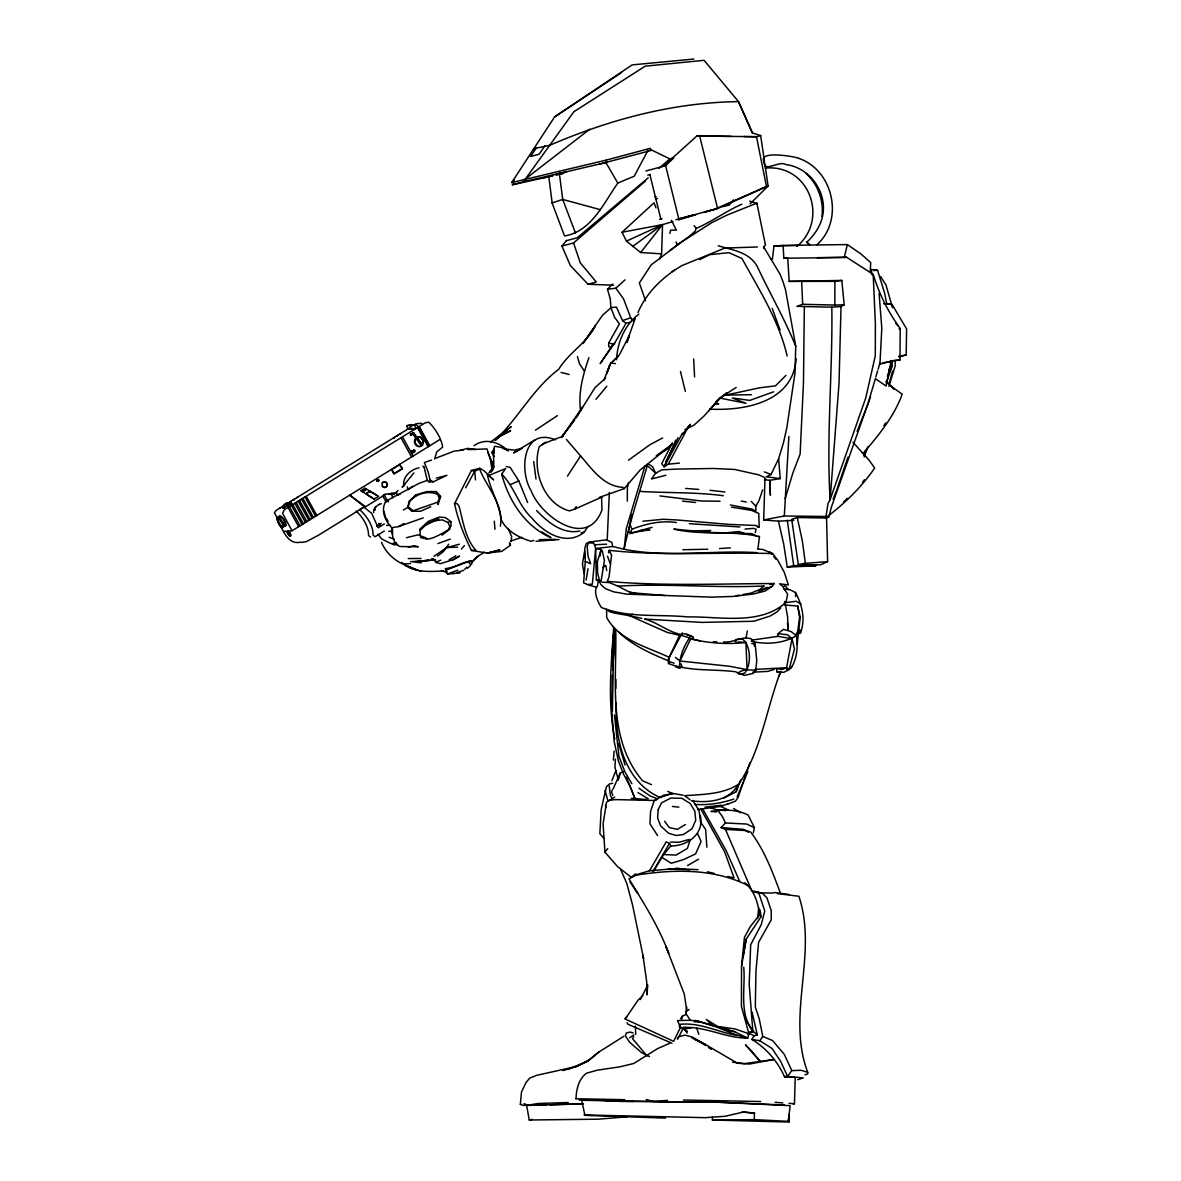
<?xml version="1.0" encoding="UTF-8"?>
<svg xmlns="http://www.w3.org/2000/svg" width="1181" height="1181" viewBox="0 0 1181 1181"><rect width="100%" height="100%" fill="white"/><g stroke="black" fill="none" stroke-linecap="round" stroke-linejoin="round"><path stroke-width="1.5" d="M610.282 298.675L610.872 307.591L614.578 317.29L619.435 323.874L608.717 342.977L608.717 346.52L610.828 347.524L615.021 342.505L625.974 323.314L630.787 322.029M743.72 967.269C745.846 989.102 737.313 1019.306 757.346 1034.91L754.054 1035.811L751.869 1039.369C766.203 1048.182 777.688 1061.291 784.464 1076.688L794.149 1076.836L795.197 1078.371L794.459 1103.748L793.145 1103.822M627.318 501.172L627.377 487.65L628.602 482.483M789.203 1121.802L789.233 1114.539L788.288 1121.36L789.203 1121.802L785.675 1121.95L712.394 1120.016L712.291 1117.137M615.729 629.384C616.999 680.359 606.798 738.716 642.656 780.833L651.513 784.656M817.149 257.665L846.57 257.251L873.202 274.391C879.092 293.833 888.082 311.902 900.217 328.569L899.952 360.043L890.651 360.81M611.802 659.707L613.574 633.415M870.279 271.01L870.707 262.566L861.067 254.048L847.353 244.57L783.077 245.397L783.859 258.27L787.727 258.078L789.174 281.388L841.802 280.428L844.194 304.801L841.02 306.499L831.823 307.178C832.753 371.425 826.272 435.553 830.11 499.711L828.073 503.342L825.991 516.481L784.317 515.994L763.679 519.95L764.963 479.146M612.393 711.434L613.382 658.348L615.345 629.591M752.076 640.072L778.013 636.352L778.043 633.68L783.431 629.355L791.063 631.569L796.437 635.658C797.943 646.657 797.278 658.673 790.96 668.166L786.635 669.701M744.65 882.738C754.231 890.105 758.35 903.303 759.457 914.965L750.23 926.686L744.458 937.301L741.535 966.294L741.432 1006.492L748.961 1033.744L747.691 1038.143C725.68 1038.247 705.249 1026.023 683.017 1027.5L690.944 1027.913L686.722 1028.592M898.815 356.293L906.196 354.935L906.595 328.894L892.098 304.536L886.459 303.487M615.419 629.089L612.659 669.893M403.666 484.431C403.297 475.943 411.283 469.388 419.034 467.809M435.819 561.196L435.789 562.333L440.262 563.691L453.844 559.469L459.557 556.059L452.81 559.809M659.884 258.89L661.611 253.841L662.556 224.611L673.052 221.526M712.394 1120.016L754.246 1119.632L754.452 1113.092L742.111 1111.971M784.125 589.083L783.106 586.647L779.578 583.783L788.362 584.949L784.287 572.283L777.792 560.311L772.64 553.579C718.225 551.94 663.53 556.31 609.189 550.331L611.566 555.07L609.086 576.786L607.329 581.332C662.748 586.263 718.609 583.754 774.205 583.532L772.167 586.337L765.214 590.987L753.404 593.999L733.298 596.435L711.538 597.143L626.535 594.117L613.603 591.829L605.203 588.507L601.011 584.654L599.195 581.052L596.361 579.915L595.652 548.53L594.56 544.766L593.659 543.201L588.33 542.788L587.178 546.582L588.02 556.31L590.648 563.75L585.304 561.388L584.757 548.604L586.13 543.703L589.378 542.094L607.211 539.702L609.366 492.492M831.823 307.178L796.88 306.366L802.652 304.299L834.864 305.052L834.893 281.358L841.802 280.428M613.648 629.163C610.99 665.715 607.536 702.931 614.799 739.188M784.317 515.994L788.878 436.512M615.906 679.385L615.892 688.316M615.404 759.235L614.947 767.207L618.401 780.272M585.304 561.388L583.606 582.897L586.381 583.916M612.334 675.207L611.847 712.542L614.15 741.432L618.372 760.889L623.45 773.968L630.167 786.398L634.699 797.987L639.29 799.921M899.952 360.043L890.312 361.165L879.919 364.309L881.808 328.377L879.107 293.523M584.905 557.639L585.156 554.229M645.505 300.653L639.349 282.997L651.174 264.869L680.418 242.71L711.833 222.604L727.289 214.957L756.859 203.147L765.465 245.146L763.62 246.888L780.183 274.361L783.239 282.333L785.572 290.039L795.743 346.313L794.99 373.152L786.856 427.537L783.534 442.535L778.633 458.715L771.045 474.482L766.262 476.77L780.213 478.571L778.633 458.715M821.976 216.374C823.969 200.755 817.783 184.221 806.283 173.563M613.397 760.151L614.15 751.101M682.19 633.429L688.006 634.522M797.19 644.354L800.231 617.22L797.647 606.045L784.287 604.982M488.875 473.035L490.041 471.322L491.222 471.765C496.817 464.251 491.001 454.227 494.691 446.27L500.655 447.259L508.243 450.478M616.585 359.747C617.22 342.416 624.808 324.701 638.891 314.161M556.325 1104.619L523.434 1105.372L520.349 1104.353L521.5 1091.997L526.047 1082.46L529.767 1078.091L536.514 1075.374L576.845 1066.384L587.858 1061.084L598.678 1052.168L623.76 1036.328M598.339 580.58L597.527 585.791C592.7 590.913 597.881 602.221 601.365 607.462C628.499 618.313 659.146 614.046 687.741 616.925C719.613 616.29 760.254 625.9 786.044 602.251L787.638 594.294L784.346 588.95L790.133 589.821L795.536 592.537C802.061 604.893 805.678 618.903 800.556 632.78L797.869 634.182M500.345 526.224C504.11 504.73 487.103 487.797 479.589 469.064L479.766 468.296L484.077 470.85L493.614 479.87L487.34 474.6C490.44 490.026 499.371 503.711 501.024 519.374C506.236 530.919 519.256 537.872 531.051 541.267L533.871 540.44M679.547 635.304L668.298 659.382L668.564 663.545C689.409 671.679 713.339 668.889 735.468 671.738L744.192 675.384L753.153 673.45L755.766 670.262L756.755 660.548L755.146 643.645L751.308 638.877C741.565 635.526 733.342 643.158 723.554 641.947M600.066 556.118L601.055 549.623L602.236 550.567L604.421 560.547L601.144 580.831L599.845 581.524L597.586 573.272L597.424 561.492L601.055 549.623L595.652 548.53L592.345 584.167L586.987 584.521L595.844 587.075M757.582 918.478L758.748 907.643M783.077 245.397L773.954 246.002L772.433 259.038L770.529 259.2M686.737 1007.009L685.91 1013.903L686.574 1010.449M757.995 548.456L759.457 536.632C731.999 530.062 701.794 535.761 673.834 529.073L692.317 530.83L710.652 530.549L700.968 532.188L751.898 533.679L756.15 535.849M673.377 793.691L663.545 795.256L654.304 800.452L615.641 799.611L609.426 800.157L606.488 802.327L603.092 823.836L604.923 852.106L617.501 866.559L630.58 876.76M511.033 541.577L511.668 536.72L508.155 528.438M586.116 580.063L588.02 568.784M595.652 548.53L612.747 546.508L624.07 549.254C630.108 520.836 639.275 493.555 647.291 465.565L655.647 473.227L661.803 469.861L676.506 469.093L713.398 468.473L734.73 469.462L758.793 474.88L764.048 477.227L765.672 478.94L764.343 480.032M576.062 1098.729C576.166 1090.211 578.557 1078.799 586.617 1073.175L597.084 1070.222L619.73 1066.856L633.784 1063.476L657.537 1048.654L669.671 1043.251M741.535 966.294L746.156 939.22L761.066 916.692L760.092 909.975M743.041 957.053L746.156 939.22M888.924 369.993L892.216 361.666L890.991 361.799L886.178 386.054L875.342 378.688L867.946 403.902L857.14 431.316M746.038 637.976L747.307 631.023M612.127 789.882L611.655 792.451L612.836 795.477M700.274 815.362C704.658 833.579 687.593 846.201 670.867 845.921L663.619 854.557L653.492 871.371M723.82 798.12L736.206 791.683L737.343 785.808C728.264 801.279 707.227 803.11 691.328 800.733M440.616 496.419L437.56 502.25L438.077 504.553L440.616 496.419L436.158 491.576L427.064 491.591L416.199 494.75L409.054 501.157L407.829 507.417L403.312 510.089M631.673 514.842L628.307 531.967L632.632 532.587L649.904 529.738L639.408 530.741L631.525 533.354M492.078 470.54L493.2 467.809L490.041 471.322L492.078 470.54L493.2 467.809L492.078 470.54L493.053 468.163L491.887 468.562L491.222 471.765M612.732 783.239L609.573 783.918L606.444 786.738L601.159 809.694L599.859 833.638L603.89 838.407M753.316 832.959L754.393 827.66L748.193 815.126C736.885 809.162 723.289 809.502 710.962 811.45L716.409 811.893M588.92 357.666C583.222 374.318 578.247 391.797 580.432 409.586M675.384 657.389L679.946 661.02L690.693 638.951L693.085 639.069L693.07 637.105L691.092 635.821C684.198 644.664 679.105 656.916 679.651 668.254L681.777 666.556L681.201 663.884M434.593 458.996L436.69 451.954L442.654 447.097C441.384 438.195 435.08 428.304 428.777 422.163L424.983 422.931L284.222 509.779L282.658 513.455L292.032 530.756L439.937 439.494M879.919 364.309L880.303 362.626M847.353 244.57L844.253 257.473L783.859 258.27M618.844 778.5L620.143 773.186L623.479 771.636M796.112 358.758C793.233 402.012 744.842 411.032 709.663 409.098M755.235 532.557L756.091 529.265L753.581 528.379L745.049 529.073M669.834 233.366L670.675 230.118L676.359 230.147L671.384 220.271M825.873 518.37L828.885 516.865L831.527 506.664L870.486 396.683M608.481 552.87L609.189 550.331M681.658 1019.277L682.574 1015.985L686.486 1014.331L690.28 1020.31C710.652 1021.89 728.146 1033.67 747.691 1038.143L734.803 1031.722L717.782 1026.51L706.341 1019.498L712.778 1025.758L695.033 1020.443L700.879 1021.949L694.295 1021.831M448.869 529.354L449.769 526.18L447.879 522.445L442.225 519.861L434.239 520.895L425.44 525.324L420.096 530.446L420.141 535.657L426.12 537.916C430.091 544.057 465.388 517.322 442.034 535.155M889.249 383.028L892.644 371.085M430.785 506.767L420.51 511.255L411.741 511.211L407.829 507.417L409.984 501.231C416.539 493.54 428.408 490.174 437.767 494.426L439.199 498.131M627.155 342.505L629.03 335.98L619.464 354.743L613.205 361.342M584.506 551.601L582.454 563.942L584.064 573.759M283.041 508.11L284.06 504.582L286.658 502.988L291.707 503.209L283.041 508.11L290.895 503.283M283.853 508.051L284.872 504.508L287.47 502.914L291.707 503.209M484.49 552.147L477.596 556.428L472.4 561.462L471.544 564.385L469.949 564.105L468.488 561.536L445.65 570.172L445.754 572.047L447.525 573.951L453.873 573.597M847.988 457.15L836.945 489.436M878.103 369.269L879.934 362.98M875.8 377.108L877.645 370.834M668.564 663.545L669.155 657.315L682.219 633.06M613.116 788.967L620.143 773.186M785.158 498.692L792.835 473.035L800.128 454.065L803.464 382.924L804.335 306.543M611.891 780.641L615.862 770.691M888.894 386.408L895.213 365.874L895.183 360.5M609.455 365.283L606.768 373.491L610.739 363.098L618.15 356.5M675.709 440.203L664.135 466.82L661.729 463.631L672.417 442.875M887.418 376.281L890.814 366.11M285.344 525.427L285.212 523.198M690.073 840.311L687.372 848.416L676.049 855.088L663.619 854.557M762.646 489.864L758.984 500.67L755.81 506.177L755.914 511.122L752.105 509.129L730.33 504.966M743.602 781.232L749.92 762.616M654.304 800.452L650.569 811.377L649.934 823.748L657.551 835.543M743.041 782.855L738.228 797.145L735.483 801.102L728.16 803.981M863.828 455.423L865.614 450.33M864.197 457.003L867.769 446.846M635.378 317.969L627.687 339.759L629.03 335.98M436.306 478.128L446.935 475.308L433.25 481.848L429.131 481.907L427.315 480.401L419.152 483.309L385.803 501.231C380.444 510.222 385.05 520.865 391.767 527.7C392.122 534.462 392.727 543.496 399.916 546.523L418.236 546.788L414.398 545.652L408.198 547.231M886.119 382.924L892.26 366.302L892.039 360.943M741.845 204.21C726.049 211.104 711.936 221.674 696.229 228.405L695.166 231.166L689.32 236.318L669.701 250.667M747.809 771.518L737.165 796.732M736.206 791.683L740.753 779.932M288.504 533.753L289.227 534.491L288.622 533.192M833.122 499.091L836.31 491.134M680.61 1027.101L673.628 1041.332L625.177 1018.996L638.02 1000.233L642.759 995.627M629.945 533.871L631.82 529.265L630.182 524.644M603.831 380.312L610.739 363.098L615.419 363.6M682.958 1028.651L677.687 1039.044M374.229 510.103L375.72 506.944L373.668 510.945M492.728 468.798L493.2 467.809M795.595 635.57L797.736 631.2L799.596 617.309L797.647 606.045M509.941 543.777L510.458 545.209L501.792 551.365L487.443 553.092L471.499 550.494C464.059 535.716 458.021 519.891 454.537 503.682L471.411 470.466L479.766 468.296M665.907 461.431L677.997 437.752M633.695 1036.431L632.558 1038.719L647.026 1055.888M640.353 999.569L647.779 984.969L646.878 994.904L646.73 982.105L642.981 955.355L643.542 958.337L632.617 905.237L626.845 883.521L620.675 869.541M392.742 534.107L391.428 531.317L392.476 529.309L392.653 532.513M682.47 433.176L664.135 466.82L668.284 464.192L679.429 463.085M778.722 676.359L781.113 671.856M429.131 481.907L430.105 480.077L428.186 472.149L424.363 462.524L431.641 460.059M647.985 150.312L634.256 176.176L617.811 183.07C603.831 202.896 591.386 231.638 564.548 235.964L552.088 202.94L562.732 199.441L600.332 209.657M668.284 464.192L688.287 426.887M465.698 487.812L474.762 471.175L479.589 469.064M638.006 312.537C645.357 294.822 659.013 280.871 674.602 270.124M489.628 472.164L492.329 469.241M437.442 556.089L443.333 551.66L448.691 544.249M575.797 418.266L595.062 387.575L605.632 378.082M576.638 416.863L582.513 407.091L561.816 437.014L574.719 419.713L561.152 437.605M637.12 874.486L649.506 870.751L666.202 841.846L669.479 843.47L670.867 845.921M669.479 843.47L652.975 871.43M448.588 529.738L451.039 525.84L450.891 521.559L445.37 517.603L439.111 517.086L428.393 521.308L419.624 529.354L420.096 530.446M677.23 1038.645L678.425 1036.785L684.891 1035.147L692.435 1037.066L702.916 1043.325M567.456 476.12L580.58 455.91L566.437 439.465M599.963 164.026L650.834 150.533L650.244 148.319L606.089 160.158L511.698 182.583L554.568 116.934L632.16 64.896L693.823 59.05M488.639 475.559L505.601 468.562L501.718 474.142C514.488 486.912 518.444 505.601 531.893 518.031C544.116 533.03 566.481 546.729 584.255 532.129L588.064 526.342M613.028 344.424L600.184 363.6L615.021 342.505M764.387 160.808L760.667 135.594L752.386 132.922L738.509 101.625C673.259 102.393 609.307 119.591 549.667 145.337L536.189 148.156L530.579 156.497L539.215 154.18L544.825 145.839M316.065 515.551L315.622 516.2L304.993 496.965L305.879 497.112M541.961 444.809L545.725 442.27L539.289 446.595C531.834 470.451 543.732 503.844 569.286 510.871L574.424 509.277L576.269 506.575M751.869 1039.369L759.811 1040.771L762.778 1036.416L759.25 1018.834L755.309 1007.098L755.958 971.225L758.586 942.364L771.267 919.778L771.193 910.418L766.853 897.708L762.35 893.19L751.825 890.784L725.459 829.416L721.03 827.497L725.488 822.965L746.732 824.058L754.393 827.66M883.875 425.588L885.691 422.96M411.564 435.11L411.667 433.988L410.471 433.619M411.564 451.511L412.376 451.053M411.992 451.29L412.036 452.618M413.66 450.256L413.261 452.633L411.903 452.795M293.257 499.873L294.556 499.076M862.602 482.217L864.418 479.722M804.925 1074.799L807.745 1073.957L807.701 1072.304L801.146 1070.296L791.787 1070.606L787.609 1076.378L784.464 1076.688L794.149 1076.836M296.667 497.762L297.892 497.009M680.596 1018.672L682.574 1015.985M289.936 501.925L291.205 501.128M640.648 252.527L662.556 224.611L622.033 232.258L626.447 241.116L640.648 252.527L661.611 253.841M733.386 199.884L729.341 205.007L722.934 206.675M397.953 490.425L395.842 493.067L396.196 492.108L397.495 495.282L400.521 493.776M413.896 472.902L402.19 487.251L404.699 485.096M604.923 852.106L607.728 848.622M491.739 452.397L494.16 449.4L494.057 453.548L491.739 452.397L494.44 456.501M682.588 434.062L690.516 424.333L688.302 426.4M612.644 284.001L607.477 289.242L610.046 298.114M595.977 399.326L606.813 386.231M613.618 285.212L587.99 284.237L570.364 265.548L561.92 246.076L566.6 240.452M373.476 511.683L373.727 512.613M599.343 497.408L624.218 488.639L640.058 470.082L672.151 444.248L656.237 455.925L669.834 447.466M374.776 507.417L379.352 504.213M279.602 508.288L280.798 507.564M461.372 549.047L464.458 545.592M393.229 438.181L394.528 437.383M709.471 409.984L720.72 397.495L736.191 387.412M396.403 436.232L397.717 435.42M792.215 666.173L789.011 669.612L783.785 672.358L776.803 671.723L776.729 668.83M780.759 607.964L776.95 611.965L770.219 616.039L753.818 621.25L701.913 622.402L644.546 619.065C657.906 622.505 668.549 632.47 682.19 634.714M495.208 440.233C518.282 418.281 532.941 388.711 558.702 369.313C568.652 352.779 586.485 343.331 595.46 325.749L582.883 343.523L602.679 315.047L610.798 307.961M464.738 569.257L466.79 567.175M797.086 246.298C829.047 219.282 809.384 164.115 765.554 168.071M809.384 244.836C808.527 243.965 807.656 243.109 806.844 242.208C813.945 235.403 820.544 226.427 822.567 216.138C827.719 192.414 809.708 167.422 785.823 164.587C779.165 160.026 763.812 173.548 763.959 161.517C758.128 150.164 795.433 156.571 798.917 158.402L798.961 158.416M816.78 244.88C844.326 220.404 833.52 170.418 798.917 158.402M785.941 375.381L775.474 385.862L759.28 387.855L722.58 395.812M750.186 203.782L768.093 186.022L764.919 164.41M471.322 562.496L477.596 556.428M511.698 182.583L514.281 180.088M645.859 170.979L665.626 165.694L673.76 157.855L671.207 158.49M843.529 501.999L847.294 498.382M624.985 1018.642L627.096 1016.62M411.741 511.211L437.56 502.25M622.033 232.258L654.023 202.807L655.986 207.841M607.477 289.242L615.847 288.208L624.985 279.882M796.437 635.658C783.682 643.63 765.672 644.826 751.323 641.224M716.882 400.876L720.72 397.495L703.876 416.184L693.823 425.278L684.965 429.515M648.162 177.829L577.243 237.78L566.334 240.703M658.983 168.352L669.819 158.874L650.465 149.47M760.667 135.594L756.475 136.716L696.908 135.977L663.22 166.329M555.424 439.849C522.843 426.415 518.976 471.012 531.051 490.528C540.544 516.289 587.282 549.977 601.941 510.015L601.542 496.655M495.267 440.424L501.895 434.682M504.553 432.379L511.181 426.651L490.661 441.989M561.92 246.076L573.538 242.961L645.49 181.018M467.336 568.327L470.466 565.64M599.845 581.524L600.612 580.89L596.361 579.915M715.612 402.012L726.655 392.727M598.678 1052.168L587.858 1061.084L568.356 1069.159M378.2 481.317C380.444 478.748 374.746 478.733 377.123 481.302M414.442 451.777L414.826 450.729L413.749 450.05M421.307 445.96L423.477 441.738L421.086 437.428M433.973 556.281L446.743 547.6L459.379 544.205M414.191 496.315L416.199 494.75M589.747 129.216L525.501 178.892L573.848 111.767L645.225 66.166L704.068 60.32L738.509 101.625L752.386 132.922M655.662 800.364L657.699 798.843L650.229 796.024L638.936 788.244M631.776 876.789L635.673 873.881L636.175 875.151C673.613 869.186 714.062 868.227 748.71 885.883M689.04 1009.475L686.825 1011.113L684.286 994.062L665.789 946.173L668.726 953.451C658.939 926.731 643.527 902.845 628.986 878.856L636.175 875.151M602.827 567.574L605.794 565.389L606.709 570.512M828.014 516.053C845.758 502.589 861.982 486.41 874.663 468.06L868.995 460.029L852.948 442.255M632.529 246.519L662.556 224.611L626.447 241.116M628.469 460.206L650.052 444.632L662.644 437.959M629.68 1037.789L633.828 1034.896M797.278 517.529L791.713 519.36L798.312 564.651L820.603 564.784L827.615 561.639L826.567 518.016L797.278 517.529L802.298 540.618L805.353 563.322L827.615 561.639M554.568 116.934L621.605 72.499M535.421 430.179L557.388 415.638M412.479 486.351L408.109 489.775L407.327 486.793M609.219 800.6L614.651 797.101M534.919 439.849L513.558 452.928L521.972 448.426L513.971 450.123L504.08 448.869M410.516 426.562L411.534 426.489L411.18 425.322L414.472 425.057L415.815 428.585L407.711 429.249L406.899 425.677L411.505 424.584L412.287 425.47L410.516 426.562L410.161 425.411L411.505 424.584M411.18 425.322L415.815 424.23L418.473 426.946M284.267 505.409L276.118 510.443L274.405 512.716C280.163 522.15 285.285 545.843 300.402 542.182M286.511 504.036L409.32 428.142M414.472 425.057L415.815 424.23M283.204 506.398L284.149 505.985L282.968 506.206M400.019 434.195L400.787 433.722M409.969 427.994L408.626 428.821L412.922 428.467M418.192 427.758L419.225 427.301L429.323 445.562L428.6 446.005L418.192 427.758L428.6 446.005M671.531 272.014L681.983 265.563L724.927 248.054L757.434 246.991M428.29 446.034L429.323 445.562M400.034 464.458L391.915 469.477L394.292 473.788L402.426 468.768L399.532 464.502L402.426 468.768M376.399 495.09L366.701 489.2L362.774 491.621L360.825 490.661L365.003 488.24M362.375 491.65L366.597 489.2M391.413 469.521L393.79 473.832L401.909 468.813M367.04 492.964L370.14 491.266L366.095 493.761M369.742 491.296L378.673 496.33L373.934 499.091L367.07 494.677M359.984 509.218L364.486 506.811L349.753 495.149L365.593 506.723L385.493 494.44M364.486 506.811L318.279 535.333L306.174 541.695L300.919 542.463M376.68 526.254L381.345 523.375M384.342 523.965L378.141 527.789L371.779 513.484L363.778 506.87M384.297 531.037L375.145 536.691L373.107 535.214C373.285 526.047 367.335 516.909 360.766 510.679L359.437 509.926M685.379 824.515L677.377 829.402L669.199 827.482L664.637 821.253M632.396 614.15L629.694 615.759L613.485 612.895L609.322 611.581L606.621 609.219L606.665 617.471C619.124 640.368 647.129 646.893 669.155 657.315M687.549 865.555L698.562 859.207M449.193 559.676L455.94 555.808M846.674 499.312L847.559 498.81M391.767 527.7L398.632 526.564L404.035 523.596M279.528 516.614L282.672 518.592A5.477 1.683 58.3 0 1 283.455 519.699M533.133 149.766L536.189 148.156M589.422 1059.785L576.845 1066.384L563.071 1070.591M699.816 259.554L709.737 254.668L728.898 252.66L741.948 258.491C759.221 289.773 779.047 320.892 787.151 356.027M767.148 587.237L758.438 591.401L772.167 586.337M602.34 496.832L574.424 509.277M898.948 356.928L906.196 354.935M521.884 537.355L510.443 541.09M434.239 520.895L438.919 518.799L426.858 523.788M796.496 245.633L797.249 246.239M806.653 241.972L809.635 244.718M473.98 445.724C485.007 437.634 499.15 441.871 508.066 450.95M440.69 560.178L435.789 562.333L434.209 559.779L431.818 558.539L435.627 559.897L410.634 561.713M417.926 436.837L416.834 437.31L422.532 445.178L420.215 446.433M411.874 451.172L412.833 451.053M510.502 484.55L518.813 480.933L527.612 502.53M379.352 504.508L381.374 503.637M633.4 321.07L630.698 317.822L622.535 320.612L616.408 307.104L610.872 307.591M563.16 436.114L542.729 443.938M435.361 458.376L454.05 451.157L463.188 450.02M631.82 529.265C645.933 523.685 661.124 520.393 676.344 522.489M783.106 586.647L785.173 585.85L788.406 589.481M447.525 573.951L457.785 570.202M437.944 543.57L450.301 539.082M773.703 391.782L749.787 400.403L732.368 397.982L745.993 403.326L719.303 397.938M733.844 799.05C721.517 803.198 707.891 805.427 695.004 804.379M697.513 809.531L720.646 806.431L727.836 803.862M398.632 526.564L423.211 517.839M421.218 562.806L415.992 562.245L420.776 560.591M457.15 572.505L463.72 570.305M756.475 552.87L757.139 552.649C712.925 549.918 667.988 558.037 624.07 549.254L626.373 528.394L644.974 465.964L647.291 465.565M797.78 1079.7L803.301 1077.913L787.609 1076.378L780.611 1061.291L772.005 1048.418L759.811 1040.771M724.691 810.727L727.791 809.753L720.646 806.431M774.441 669.376L767.753 671.384L752.858 672.181M678.307 219.976L695.801 214.824M704.54 212.255L717.605 208.52L768.093 186.022M447.879 522.445L450.891 521.559M492.994 468.237L491.887 468.562L490.307 459.129L486.971 448.928L467.838 449.607M798.858 633.252L800.556 632.78L799.714 629.473M689.232 839.44L679.208 842.215L670.468 842.097M731.467 507.151L751.308 510.34L758.778 513.455L759.206 526.874L758.054 527.198L756.061 525.486L728.559 524.364L676.182 519.906L663.131 519.271L642.818 521.249M683.209 795.212L672.166 793.322L660.253 797.544C624.365 782.014 614.474 738.346 616.334 702.857M679.503 218.721L693.719 214.898M704.378 212.034L715.051 209.155L766.469 186.45L756.475 136.716L743.838 136.553M460.088 450.419L467.617 448.381L475.692 449.489M526.017 181.121L512.214 184.812L552.944 175.836M543.703 177.814L552.546 175.438M564.931 172.131L556.089 174.493L563.175 173.238M647.764 175.113L650.126 174.478M654.879 196.947L656.06 196.636M655.425 198.984L657.404 198.452M659.633 219.415L661.995 218.78M675.96 219.681L717.605 208.52L699.477 135.343M587.99 284.237L596.272 282.008L580.314 262.876L573.538 242.961M639.408 530.741L652.06 527.346M665.877 475.249L651.44 478.969L655.647 473.227L652.635 466.761L648.266 463.867M406.5 537.709L417.794 534.845L420.141 535.657M416.878 423.595L421.676 423.329M471.854 560.813C462.376 561.743 454.729 568.061 445.163 568.578M556.074 174.552L566.6 172.027M787.255 567.146L793.691 565.625L816.041 565.758L787.255 567.146L783.756 544.367L778.456 521.175L763.679 519.95L767.163 519.994M556.103 175.083L563.189 173.518M769.835 584.492L774.205 583.532M627.141 1116.783L598.295 1119.189L529.25 1120.001L526.652 1105.475L546.67 1104.84M602 582.218L609.234 582.528L617.929 586.13C666.483 583.281 715.494 588.212 764.196 585.997L759.634 589.54L751.086 593.083L742.819 594.56M397.613 544.293L394.469 544.958L389.051 542.684L381.537 538.816L377.861 534.166M529.25 1120.001L532.336 1119.352M415.992 562.245L434.239 559.794M581.096 532.764L584.255 532.129M793.794 520.319L778.456 521.175M898.977 328.805L900.217 328.569M805.353 563.322L798.312 564.651M765.037 479.781L769.835 480.327L780.213 478.571M736.221 595.726L739.527 595.135M392.993 543.304L396.373 542.758M575.693 1098.743L624.69 1099.688M424.407 560.621L428.157 560.03M391.885 493.466L383.958 494.455L388.106 501.969M890.991 361.799L882.827 362.744M471.499 550.494L474.865 550.051M755.766 670.262C749.714 670.026 742.716 668.712 737.845 673.259L739.365 674.336L744.753 673.14C751.027 664.534 750.599 651.587 745.875 642.464C727.585 644.634 708.585 643.187 690.693 638.951M411.475 435.331C407.991 432.91 415.018 434.475 410.324 435.095M419.093 436.69C413.734 440.218 409.157 424.51 415.609 438.107C412.804 441.074 415.151 446.817 419.358 446.566M419.048 446.58L420.525 446.418M414.546 451.851L413.557 451.393M378.245 481.405C373.831 478.792 382.26 479.442 377.374 481.42M704.998 807.125L721.812 805.162M784.258 602.768L796.245 601.277L800.984 604.082M665.523 1118.097L584.905 1115.351L581.657 1100.293L583.074 1100.146M738.022 641.903L745.875 642.464L747.13 669.657L729.592 666.276L679.946 661.02M385.803 501.231L388.593 500.951M649.506 870.751L678.071 868.419L689.852 869.6L668.092 869.157L678.071 868.419M726.197 532.808L738.922 531.568L744.163 533.251M844.253 257.473L846.57 257.251M453.46 573.479L460.118 572.888M406.899 425.677L410.161 425.411M419.225 427.301L429.013 445.591M393.996 437.974L393.347 438.372M360.825 490.661L374.244 499.061M294.113 499.666L293.493 500.065M290.777 501.689L290.127 502.102M280.399 508.007L279.705 508.435M283.927 531.42L292.032 530.756M844.194 304.801L834.864 305.052M667.427 1100.367L653.373 1101.474L581.657 1100.293M755.028 669.45L786.576 667.693L789.011 669.612L794.488 649.078L791.993 638.7L787.624 634.788L778.043 633.68M454.537 503.682L456.988 503.505L459.025 506.088C463.041 521.116 465.255 538.462 475.84 550.302M589.378 542.094L593.246 541.799M535.953 541.282L559.026 539.569M413.439 561.831L420.244 561.374M719.495 548.545L730.33 547.866M386.512 525.427L390.129 525.205M446.743 547.6L457.593 547.128M873.66 270.508L877.572 270.316L884.643 293.213L886.739 303.665M579.723 531.051C562.363 534.55 547.807 522.164 536.632 510.546M594.56 544.766L606.547 544.19M410.545 563.573L402.662 563.942C393.229 559.646 385.478 551.896 381.478 542.3M583.517 1103.807L550.08 1104.752M749.876 1031.943L752.888 1031.825L749.212 984.378L750.673 944.77L761.273 924.546L764.786 910.964L758.571 892.29L753.389 891.965M584.064 1114.953L705.146 1117.669L724.942 1116.311L743.189 1112.103L754.452 1113.092M713.988 404.123L718.683 403.961L715.465 402.81M556.871 1104.589L582.632 1103.866M401.673 562.392C412.951 573.257 429.412 571.486 443.805 571.014M773.954 246.002L797.692 245.456M707.773 549.239L682.943 549.726M568.209 1102.537L538.005 1103.497L528.173 1105.15L523.936 1103.689M539.318 539.658L555.956 539.348M756.918 892.806L773.334 893.043M789.174 281.388L834.893 281.358M725.99 395.104L751.382 394.69M468.488 561.536L472.4 561.462M727.791 809.753L717.251 809.93L710.563 807.819M747.588 1034.054L750.88 1034.01L754.054 1035.811M408.257 558.554L421.026 558.465M606.355 1101.12L633.518 1101.356L598.309 1100.308M751.692 643.66L755.146 643.645L754.157 642.508L754.408 646.037M683.474 1100.028L760.741 1101.533M388.8 531.302L391.428 531.317M772.64 553.579L762.896 549.519L757.449 549.017M720.07 501.216L701.366 501.01L659.899 495.931M696.908 135.977L731.201 136.406M619.036 1101.401L713.59 1102.006L784.317 1104.988M739.852 526.962L689.276 523.685M579.162 1100.102L582.824 1100.22M754.246 1119.632L788.288 1121.36L790.163 1105.667L713.59 1102.006L666.586 1102.198L653.373 1101.474L646.287 1099.496M713.354 641.741L716.793 641.874M725.459 829.416L745.565 830.538L750.57 831.941C764.358 849.892 772.507 871.844 780.331 892.954M690.295 869.275L698.045 869.718M690.28 1020.31L677.466 1020.546L679.843 1025.861M721.03 827.497L743.764 829.416L748.474 832.251M789.026 1103.349L794.459 1103.748M778.013 636.352L791.993 638.7L786.576 667.693L782.383 669.406L778.146 668.977M631.259 798.386L646.598 799.478M685.63 488.447L698.68 489.406M775.223 1102.316L782.826 1102.906M883.565 303.635L892.098 304.536M665.065 595.504L629.724 592.596L636.382 593.512M639.91 491.399C667.708 493.097 695.653 492.005 723.303 495.725M777.393 893.618L798.887 896.246C818.167 953.968 786.074 1015.01 807.701 1072.304M682.529 501.143L695.55 502.456M672.432 806.475L678.868 807.14M710.032 490.307L724.957 491.975M520.349 1104.353L521.293 1104.456M732.53 1062.177L744.192 1063.638L773.954 1059.49L749.389 1064.051L737.357 1063.225L705.485 1044.506L691.918 1037.937M877.572 270.316L871.312 269.445L872.021 274.76M774.293 892.511L788.893 894.416M825.991 516.481L828.885 516.865M717.782 1026.51L735.054 1028.917L748.961 1033.744L749.669 1032.534L752.888 1031.825L745.049 1017.963M418.797 436.719L420.274 436.881M412.302 451.053C416.007 453.903 414.782 447.702 413.247 451.422M758.291 536.454L759.457 536.632M741.269 501.084L746.2 501.999M723.909 1029.566L734.803 1031.722M471.411 470.466L474.762 471.175L475.471 479.899M727.688 876.494L734.051 877.852L724.647 851.87L700.702 808.749M506.103 466.539L510.162 467.425L518.813 480.933M680.566 635.083L689.099 637.74M420.51 537.562L427.02 539.067M679.341 635.26L667.221 632.411L629.694 615.759L641.77 618.342M707.375 871.785L714.18 873.379M608.717 342.977L614.474 344.38M757.523 526.46L759.206 526.874M736.752 1035.397C717.856 1032.046 699.743 1022.259 680.153 1024.296L679.267 1026.555L687.194 1031.574L684.773 1028.872L687.135 1033.154M561.049 372.458L569.198 374.51M633.134 1032.903L629.945 1032.076L626.27 1032.962L625.354 1035.914L629.753 1042.365L641.563 1052.625L649.461 1056.596M693.085 639.069L699.698 640.811M634.566 593.202L628.277 591.519L617.929 586.13M606.606 539.791L611.832 542.492L612.747 546.508M771.045 474.482L764.328 471.883M370.598 537.06L368.546 535.584C368.738 526.431 362.788 517.278 356.219 511.048M691.092 635.821L686.648 634.463L693.07 637.105M441.502 570.733L445.754 572.047M669.155 661.567L674.144 663.161M749.669 201.11L756.549 203.398M394.321 494.514L388.741 493.717L391.782 494.736L392.712 497.747M718.225 245.751C732.397 250.062 748.71 251.833 757.021 266.035C769.613 293.021 784.656 318.752 795.743 346.313M668.151 660.725C650.672 653.462 632.691 645.579 618.888 632.248M862.396 453.017L863.267 453.312C878.428 435.405 894.253 416.391 902.195 394.188L890.769 386.025L894.135 389.14L886.149 381.301M675.473 666.778L679.651 668.254M389.11 537.266L394.114 539.186M765.258 166.683L764.86 164.011M421.056 571.456L404.374 564.828L415.682 569.567M733.578 808.542L740.871 812.705M762.778 1036.416L772.566 1040.55L784.258 1054.308L791.787 1070.606M667.723 791.403L672.166 793.322M419.978 436.911L423.58 440.439L422.532 445.178L413.424 432.497L421.617 445.946L415.919 438.077L414.856 442.816L418.163 446.374M384.991 481.922L385.626 482.217A2.953 2.775 85.3 0 1 386.999 484.682L386.674 486.085A2.642 2.495 85.3 0 1 384.46 487.458L383.161 487.044A2.953 2.775 85.3 0 1 382.172 485.996M694.827 1039.442L705.485 1044.506M671.959 1043.236L627.893 1024.222L627.067 1022.643M776.803 671.723L778.176 672.491L780.626 671.443C766.41 708.762 761.258 750.201 738.922 783.977C723.2 794.488 702.902 794.311 684.655 795.699L689.999 799.729M378.57 524.143L380.651 525.707M430.105 480.077L433.25 481.848M637.976 792.628L648.28 798.799M364.693 488.27L366.302 489.229M541.695 531.819L550.966 537.65C525.338 526.785 508.421 500.301 501.718 474.142M284.09 526.047C290.423 528.069 280.104 510.886 278.686 517.116M662.275 857.613L671.236 863.267L683.253 859.709L695.55 853.966L701.115 841.566L697.646 833.668M696.879 1039.885L705.588 1045.584M708.497 1047.473L711.405 1049.378M316.656 515.196L306.455 496.758M622.535 320.612L625.974 323.314M408.375 506.811L412.656 510.354M412.73 451.186L412.951 452.663L411.579 452.441M624.218 488.639L622.594 487.266C603.653 486.306 591.917 468.946 580.58 455.91M736.28 642.08L734.936 640.943L736.855 639.305L742.805 639.216L745.875 642.464M751.205 501.349L755.81 506.177M283.765 525.073L282.2 523.434A5.477 1.683 58.3 0 1 279.661 518.843L279.41 517.869M445.65 570.172L447.304 571.884M759.457 914.965L761.066 916.692M289.552 532.365L288.755 531.568A2.775 0.856 58.3 0 0 287.839 531.642L287.854 532.011M288.991 532.705L288.208 531.908A2.775 0.856 58.3 0 0 287.293 531.981L287.411 532.838M280.458 519.965L277.683 517.795L277.446 520.216A5.477 1.683 58.3 0 0 279.986 524.807L282.761 526.977L282.997 524.556M895.833 323.299L898.003 325.823M880.583 276.502L885.957 284.946L892.496 307.71M769.584 551.734L771.724 554.243M773.865 556.753L776.02 559.263M694.103 225.615L696.229 228.405M717.738 810.358L722.432 816.573L725.488 822.965M615.847 288.208L623.553 298.867L630.698 317.822M700.599 822.138L705.648 829.549L706.888 847.22M423.536 466.997L423.005 466.2L423.92 466.569L427.315 480.401M637.607 893.308L630.004 881.941M584.374 371.114L579.531 363.881L577.435 356.618M692.73 800.526L699.078 810.535L700.599 822.581M610.105 563.248L607.462 556.192M784.346 588.95L785.262 590.47M702.798 809.133L726.079 850.453L739.601 881.159M631.879 783.682L625.118 772.344L618.947 756.49L614.43 714.904M378.717 523.316L379.5 524.644M605.573 162.033L617.811 183.07M436.158 491.576L437.767 494.426M374.2 508.996L374.968 510.354M386.054 517.839L388.091 521.471M675.975 241.972L677.628 244.984M419.093 426.562L429.722 445.798M417.498 427.552L428.127 446.787M402.455 436.822L413.084 456.073M400.964 437.752L411.593 456.988M382.851 496.123L386.187 502.132M302.838 498.293L313.482 517.529M301.539 499.091L312.183 518.326M299.487 500.36L310.131 519.596M298.217 501.143L308.861 520.378M296.165 502.397L306.809 521.648M294.792 503.254L305.436 522.489M292.74 504.523L303.384 523.759M291.441 505.32L302.085 524.556M289.404 506.575L300.033 525.825M288.016 507.431L298.66 526.667M611.994 798.371L610.385 795.418L609.219 785.97M487.753 451.998L494.16 467.189M634.699 797.987L626.329 777.128M509.365 542.714L510.458 545.209M607.92 800.984L605.1 790.369M575.427 232.982L562.732 199.441L559.322 173.076M772.241 308.433L780.065 330.104M696.628 1027.928L698.842 1034.32M618.652 743.558L625.029 765.008M784.819 601.439L787.653 616.999L787.919 629.503L787.535 622.8M649.86 174.552L660.858 219.09M383.914 511.432L385.375 516.628M665.626 165.694L678.809 218.913M606.68 162.373L606.089 160.158L606.606 162.388L524.63 181.49L524.113 179.261M763.635 158.638L764.624 162.86M680.477 371.439L685.334 391.413M513.085 182.214L513.602 184.443M752.105 1012.176L757.346 1034.91M605.395 805.25L605.927 807.774M787.284 520.231L793.691 565.625M533.709 461.505L535.997 479.043M548.944 177.77L552.191 203.117M763.62 246.888L763.753 248.217M494.308 521.205L494.942 529.28M613.47 626.757L613.736 631.599M693.66 358.98L694.59 376.901M492.536 461.948L492.89 468.975M873.202 274.391L875.387 324.229L875.298 355.732L865.747 397.982L830.11 499.711L839.027 383.515L841.02 306.499M801.692 281.934L802.652 304.299M635.378 1026.082L635.732 1034.438M769.835 480.327L770.366 495.179L769.968 480.874M795.536 592.537L795.625 596.567M613.913 628.351L614.002 631.658M756.859 203.147L756.859 204.077M280.694 519.95A5.477 1.683 58.3 0 1 283.233 524.541M284.163 520.88A5.477 1.683 58.3 0 1 284.769 522.076M382.098 483.177A2.642 2.495 85.3 0 1 384.327 481.818L386.039 482.188A2.953 2.775 85.3 0 1 387.398 484.653L387.088 486.055A2.642 2.495 85.3 0 1 384.873 487.413L383.559 487.015A2.953 2.775 85.3 0 1 382.201 484.55L382.511 483.147A2.642 2.495 85.3 0 1 384.726 481.774M287.263 532.587A2.775 0.856 58.3 0 0 288.636 535.052L289.463 535.894A2.775 0.856 58.3 0 0 290.364 535.82L290.246 534.963A2.775 0.856 58.3 0 0 288.873 532.454M288.046 532.852A2.775 0.856 58.3 0 0 289.183 534.713L290.009 535.554A2.775 0.856 58.3 0 0 290.925 535.48L290.806 534.624A2.775 0.856 58.3 0 0 289.434 532.114M658.216 809.576L657.61 818.02L660.637 825.932L668.653 833.284L676.196 835.498L683.533 834.48L692.036 828.722L695.698 820.323L694.871 811.258L690.191 803.464L681.821 798.297L670.823 798.061L661.522 802.903L658.216 809.576M276.62 516.924C280.03 535.997 291.22 525.132 276.62 516.924M503.888 433.737L498.205 437.191L510.635 430.755L503.888 433.737M499.74 549.918L487.443 553.092L499.74 549.918M396.358 493.245L391.28 493.51L396.358 493.245M751.515 1051.046L745.521 1044.831L759.988 1061.261L751.515 1051.046"/></g></svg>
